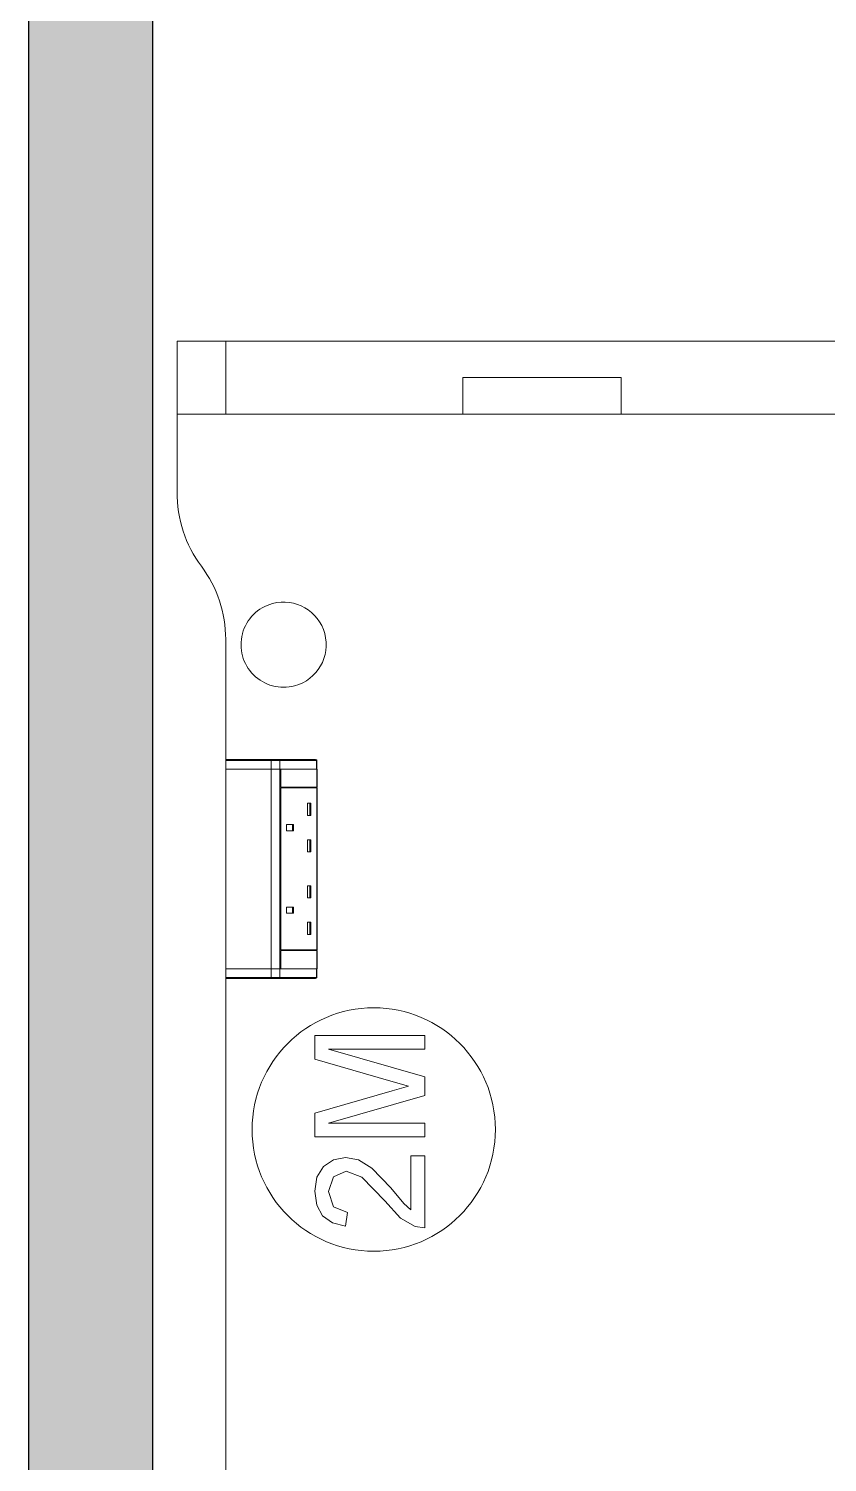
# Model space of a CAD drawing. Header units: millimetres. Extents: x 79795 to 317870, y -36033 to 97293.
# Drawn here: x 162099 to 162755, y 10074 to 11252 of the extents above; entities that cross this region are included whole.
import ezdxf

# ---------------------------------------------------------------- set-up
doc = ezdxf.new("R2010")
doc.units = ezdxf.units.MM
doc.header["$MEASUREMENT"] = 0
for name, color, linetype, lineweight in [('CSM-STL-XX-ZZ-M3-A-XXXX-00001_detached _19_04_21__rvt-1-Level 4$0$A-WALL-PATT', 7, 'CONTINUOUS', 9), ('CSM-STL-XX-ZZ-M3-A-XXXX-00001_detached _19_04_21__rvt-1-Level 4$0$I-WALL', 7, 'CONTINUOUS', 9), ('I-FURN', 8, 'CONTINUOUS', 9)]:
    doc.layers.add(name, color=color, linetype=linetype, lineweight=lineweight)

msp = doc.modelspace()

# ---------------------------------------------------------------- hatches: boundary and pattern name
at = {"layer": 'CSM-STL-XX-ZZ-M3-A-XXXX-00001_detached _19_04_21__rvt-1-Level 4$0$A-WALL-PATT'}
msp.add_hatch(color=256, dxfattribs=at).paths.add_polyline_path([(162200.8, 9369.3), (162200.8, 13505.3), (162098.8, 13505.3), (162098.8, 9369.3), (162175, 9369.3)], flags=0)

# ---------------------------------------------------------------- linework, layer by layer
at = {"layer": 'CSM-STL-XX-ZZ-M3-A-XXXX-00001_detached _19_04_21__rvt-1-Level 4$0$I-WALL', "lineweight": 30}
for p, q in [((162098.8, 13505.3), (162098.8, 9369.3)), ((162200.8, 9369.3), (162200.8, 13505.3))]:
    msp.add_line(p, q, dxfattribs=at)
at = {"layer": 'I-FURN'}
for p, q in [((162260.8, 10995.2), (162220.8, 10995.2)), ((162220.8, 10995.2), (163020.8, 10995.2)), ((162220.8, 10935.2), (162220.8, 10995.2)), ((162220.8, 10935.2), (162220.8, 10995.2)), ((162220.8, 10995.2), (162220.8, 10871.3)), ((163020.8, 10995.2), (162220.8, 10995.2)), ((162220.8, 10995.2), (163020.8, 10995.2)), ((162220.8, 10871.3), (162220.8, 10995.2)), ((162980.8, 10995.2), (162260.8, 10995.2)), ((162260.8, 10935.2), (162260.8, 10995.2)), ((162260.8, 10935.2), (162260.8, 10995.2)), ((162455.8, 10935.2), (162455.8, 10965.2)), ((162455.8, 10965.2), (162585.8, 10965.2)), ((162455.8, 10935.2), (162455.8, 10965.2)), ((162585.8, 10965.2), (162455.8, 10965.2)), ((162585.8, 10935.2), (162585.8, 10965.2)), ((162585.8, 10965.2), (162585.8, 10935.2)), ((162455.8, 10935.2), (162220.8, 10935.2)), ((162220.8, 10935.2), (162260.8, 10935.2)), ((162260.8, 10935.2), (162980.8, 10935.2)), ((162585.8, 10935.2), (162455.8, 10935.2)), ((163020.8, 10935.2), (162585.8, 10935.2)), ((162260.8, 10750.2), (162260.8, 10650.6)), ((162260.8, 10650.6), (162260.8, 10750.2)), ((162260.8, 10643.6), (162260.8, 10650.6)), ((162298.3, 10650.6), (162260.8, 10650.6)), ((162260.8, 10650.6), (162260.8, 10643.6)), ((162265.8, 10651.6), (162261.8, 10651.6)), ((162261.8, 10651.6), (162298.9, 10651.6)), ((162265.8, 10651.6), (162265.8, 10650.6)), ((162304.4, 10651.6), (162265.8, 10651.6)), ((162305.2, 10650.6), (162298.3, 10650.6)), ((162298.3, 10650.6), (162298.3, 10643.6)), ((162298.9, 10651.6), (162304.4, 10651.6)), ((162304.4, 10651.6), (162334.7, 10651.6)), ((162304.4, 10651.6), (162334.7, 10651.6)), ((162335.5, 10650.6), (162305.2, 10650.6)), ((162305.2, 10650.6), (162305.2, 10643.6)), ((162335.3, 10651.4), (162335.3, 10651.4)), ((162335.7, 10650.6), (162335.5, 10650.6)), ((162335.5, 10650.6), (162335.5, 10643.6)), ((162335.7, 10650.6), (162335.7, 10643.6)), ((162335.7, 10650.6), (162335.7, 10643.6)), ((162335.7, 10643.6), (162335.7, 10650.6)), ((162298.3, 10643.6), (162260.8, 10643.6)), ((162260.8, 10479.6), (162260.8, 10643.5)), ((162260.8, 10643.5), (162260.8, 10479.6)), ((162260.8, 10643.5), (162298.3, 10643.5)), ((162305.2, 10643.6), (162298.3, 10643.6)), ((162298.3, 10643.5), (162298.3, 10479.6)), ((162298.3, 10643.5), (162305.2, 10643.5)), ((162335.5, 10643.6), (162305.2, 10643.6)), ((162305.2, 10643.5), (162305.2, 10479.6)), ((162305.8, 10643.5), (162305.2, 10643.5)), ((162305.8, 10628.6), (162305.8, 10643.5)), ((162306, 10643.6), (162306, 10628.6)), ((162335.9, 10643.6), (162306, 10643.6)), ((162335.7, 10643.6), (162335.5, 10643.6)), ((162335.7, 10643.5), (162335.7, 10479.6)), ((162335.9, 10628.6), (162335.9, 10643.6)), ((162305.8, 10495.1), (162305.8, 10628.1)), ((162306, 10628.6), (162335.9, 10628.6)), ((162306, 10628.1), (162306, 10495.1)), ((162335.9, 10628.1), (162306, 10628.1)), ((162335.5, 10628.1), (162335.5, 10628.6)), ((162335.9, 10495.1), (162335.9, 10628.1)), ((162330.8, 10615.5), (162328, 10615.5)), ((162328, 10615.5), (162328, 10605.5)), ((162330.1, 10615.5), (162330.1, 10605.5)), ((162330.8, 10615.5), (162330.8, 10605.5)), ((162330.8, 10605.5), (162328, 10605.5)), ((162310.8, 10593), (162310.8, 10598)), ((162310.8, 10598), (162316.5, 10598)), ((162316.5, 10593), (162310.8, 10593)), ((162315.8, 10598), (162315.8, 10593)), ((162316.5, 10598), (162316.5, 10593)), ((162330.8, 10585.5), (162328, 10585.5)), ((162328, 10585.5), (162328, 10575.5)), ((162330.1, 10585.5), (162330.1, 10575.5)), ((162330.8, 10585.5), (162330.8, 10575.5)), ((162330.8, 10575.5), (162328, 10575.5)), ((162330.8, 10547.7), (162328, 10547.7)), ((162328, 10547.7), (162328, 10537.7)), ((162330.1, 10547.7), (162330.1, 10537.7)), ((162330.8, 10547.7), (162330.8, 10537.7)), ((162316.5, 10530.2), (162310.8, 10530.2)), ((162310.8, 10530.2), (162310.8, 10525.2)), ((162315.8, 10530.2), (162315.8, 10525.2)), ((162316.5, 10530.2), (162316.5, 10525.2)), ((162330.8, 10537.7), (162328, 10537.7)), ((162316.5, 10525.2), (162310.8, 10525.2)), ((162330.8, 10517.7), (162328, 10517.7)), ((162328, 10517.7), (162328, 10507.7)), ((162330.1, 10517.7), (162330.1, 10507.7)), ((162330.8, 10517.7), (162330.8, 10507.7)), ((162330.8, 10507.7), (162328, 10507.7)), ((162305.8, 10479.6), (162305.8, 10494.6)), ((162335.9, 10495.1), (162306, 10495.1)), ((162306, 10494.6), (162306, 10479.6)), ((162335.9, 10494.6), (162306, 10494.6)), ((162335.5, 10494.6), (162335.5, 10495.1)), ((162335.9, 10479.6), (162335.9, 10494.6)), ((162298.3, 10479.6), (162260.8, 10479.6)), ((162260.8, 10472.5), (162260.8, 10479.5)), ((162260.8, 10472.5), (162260.8, 10479.5)), ((162260.8, 10479.5), (162298.3, 10479.5)), ((162260.8, 10472.5), (162260.8, 9640.2)), ((162260.8, 9640.2), (162260.8, 10472.5)), ((162260.8, 10472.5), (162298.3, 10472.5)), ((162261.8, 10471.5), (162261.8, 10471.5)), ((162298.9, 10471.5), (162261.8, 10471.5)), ((162261.8, 10471.5), (162265.8, 10471.5)), ((162265.8, 10472.5), (162265.8, 10471.5)), ((162265.8, 10471.5), (162304.4, 10471.5)), ((162305.2, 10479.6), (162298.3, 10479.6)), ((162298.3, 10472.5), (162298.3, 10479.5)), ((162298.3, 10479.5), (162305.2, 10479.5)), ((162298.3, 10472.5), (162305.2, 10472.5)), ((162304.4, 10471.5), (162298.9, 10471.5)), ((162306, 10479.6), (162303.6, 10479.6)), ((162334.7, 10471.5), (162304.4, 10471.5)), ((162334.7, 10471.5), (162304.4, 10471.5)), ((162305.2, 10479.6), (162305.8, 10479.6)), ((162305.2, 10472.5), (162305.2, 10479.5)), ((162305.2, 10479.5), (162335.5, 10479.5)), ((162305.2, 10472.5), (162335.5, 10472.5)), ((162306, 10479.6), (162335.9, 10479.6)), ((162335.3, 10471.7), (162335.3, 10471.8)), ((162335.5, 10472.5), (162335.5, 10479.5)), ((162335.5, 10479.5), (162335.7, 10479.5)), ((162335.5, 10472.5), (162335.7, 10472.5)), ((162335.7, 10479.5), (162335.7, 10472.5)), ((162335.7, 10479.5), (162335.7, 10472.5)), ((162335.7, 10479.5), (162335.7, 10472.5)), ((162424.4, 10424.8), (162334, 10424.8)), ((162334, 10424.8), (162334, 10405.3)), ((162424.4, 10413.5), (162424.4, 10424.8)), ((162424.4, 10390.8), (162345.3, 10413.5)), ((162345.3, 10413.5), (162424.4, 10413.5)), ((162334, 10405.3), (162396.6, 10387.1)), ((162424.4, 10375.4), (162424.4, 10390.8)), ((162397.7, 10379.4), (162334, 10360.9)), ((162396.6, 10387.1), (162411, 10383.1)), ((162411, 10383.1), (162397.7, 10379.4)), ((162345.3, 10352.7), (162424.4, 10375.4)), ((162334, 10360.9), (162334, 10341.4)), ((162424.4, 10352.7), (162345.3, 10352.7)), ((162424.4, 10341.4), (162424.4, 10352.7)), ((162334, 10341.4), (162424.4, 10341.4)), ((162349.3, 10322.6), (162341.2, 10317)), ((162359.2, 10324.5), (162349.3, 10322.6)), ((162369.9, 10322.5), (162359.2, 10324.5)), ((162381, 10315.8), (162369.9, 10322.5)), ((162413.1, 10325.9), (162413.1, 10281.5)), ((162424.4, 10325.9), (162413.1, 10325.9)), ((162424.4, 10266.6), (162424.4, 10325.9)), ((162335.8, 10308.3), (162334, 10296.8)), ((162341.2, 10317), (162335.8, 10308.3)), ((162345.3, 10296.6), (162349.5, 10308.6)), ((162349.5, 10308.6), (162359.9, 10313.2)), ((162359.9, 10313.2), (162372.7, 10308.3)), ((162372.7, 10308.3), (162391.5, 10288.8)), ((162396.5, 10299.6), (162381, 10315.8)), ((162334, 10296.8), (162335.6, 10285.4)), ((162349.4, 10284), (162345.3, 10296.6)), ((162407.3, 10286.6), (162396.5, 10299.6)), ((162335.6, 10285.4), (162340.5, 10276.6)), ((162360.8, 10279.3), (162349.4, 10284)), ((162391.5, 10288.8), (162404.6, 10274.6)), ((162413.1, 10281.5), (162407.3, 10286.6)), ((162340.5, 10276.6), (162348.5, 10270.7)), ((162348.5, 10270.7), (162359.4, 10268)), ((162359.4, 10268), (162360.8, 10279.3)), ((162404.6, 10274.6), (162416.6, 10267.8)), ((162416.6, 10267.8), (162424.4, 10266.6))]:
    msp.add_line(p, q, dxfattribs=at)
at = {"layer": 'I-FURN', "flags": 128}
for points in [[(162261.8, 10651.6), (162261.8, 10651.6), (162261.7, 10651.6), (162261.7, 10651.6), (162261.7, 10651.6), (162261.6, 10651.6), (162261.6, 10651.6), (162261.5, 10651.6), (162261.5, 10651.6), (162261.5, 10651.6), (162261.4, 10651.6), (162261.4, 10651.6), (162261.4, 10651.5), (162261.3, 10651.5), (162261.3, 10651.5), (162261.3, 10651.5), (162261.2, 10651.4), (162261.2, 10651.4), (162261.2, 10651.4), (162261.1, 10651.4), (162261.1, 10651.3), (162261.1, 10651.3), (162261.1, 10651.3), (162261, 10651.3), (162261, 10651.2), (162261, 10651.2), (162261, 10651.2), (162260.9, 10651.1), (162260.9, 10651.1), (162260.9, 10651), (162260.9, 10651), (162260.9, 10651), (162260.9, 10650.9), (162260.9, 10650.9), (162260.8, 10650.9), (162260.8, 10650.8), (162260.8, 10650.8), (162260.8, 10650.7), (162260.8, 10650.7), (162260.8, 10650.7), (162260.8, 10650.6)], [(162265.8, 10651.6), (162265.7, 10651.6), (162265.5, 10651.6), (162265.3, 10651.6), (162265.2, 10651.6), (162265, 10651.6), (162264.9, 10651.6), (162264.7, 10651.6), (162264.6, 10651.6), (162264.4, 10651.6), (162264.3, 10651.6), (162264.1, 10651.6), (162264, 10651.6), (162263.8, 10651.6), (162263.7, 10651.6), (162263.6, 10651.6), (162263.4, 10651.6), (162263.3, 10651.6), (162263.2, 10651.6), (162263.1, 10651.6), (162263, 10651.6), (162262.8, 10651.6), (162262.7, 10651.6), (162262.6, 10651.6), (162262.5, 10651.6), (162262.5, 10651.6), (162262.4, 10651.6), (162262.3, 10651.6), (162262.2, 10651.6), (162262.2, 10651.6), (162262.1, 10651.6), (162262, 10651.6), (162262, 10651.6), (162261.9, 10651.6), (162261.9, 10651.6), (162261.9, 10651.6), (162261.9, 10651.6), (162261.8, 10651.6), (162261.8, 10651.6), (162261.8, 10651.6)], [(162261.8, 10651.6), (162261.8, 10651.6), (162261.8, 10651.6)], [(162261.8, 10651.6), (162262.1, 10651.6), (162262.5, 10651.6), (162263.1, 10651.6), (162263.8, 10651.6), (162264.6, 10651.6), (162265.5, 10651.6), (162266.6, 10651.6), (162267.8, 10651.6), (162269.1, 10651.6), (162270.6, 10651.6), (162272.2, 10651.6), (162273.9, 10651.6), (162275.7, 10651.6), (162277.6, 10651.6), (162279.7, 10651.6), (162281.8, 10651.6), (162284.1, 10651.6), (162286.4, 10651.6), (162288.9, 10651.6), (162291.5, 10651.6), (162294.1, 10651.6), (162296.8, 10651.6), (162298.9, 10651.6)], [(162298.9, 10651.6), (162299, 10651.6), (162299.1, 10651.6), (162299.3, 10651.6), (162299.4, 10651.6), (162299.6, 10651.6), (162299.7, 10651.6), (162299.9, 10651.6), (162300, 10651.6), (162300.2, 10651.6), (162300.3, 10651.6), (162300.5, 10651.6), (162300.6, 10651.6), (162300.8, 10651.6), (162301, 10651.6), (162301.1, 10651.6), (162301.3, 10651.6), (162301.4, 10651.6), (162301.6, 10651.6), (162301.7, 10651.6), (162301.9, 10651.6), (162302.1, 10651.6), (162302.2, 10651.6), (162302.4, 10651.6), (162302.5, 10651.6), (162302.7, 10651.6), (162302.8, 10651.6), (162303, 10651.6), (162303.1, 10651.6), (162303.2, 10651.6), (162303.4, 10651.6), (162303.5, 10651.6), (162303.6, 10651.6), (162303.8, 10651.6), (162303.9, 10651.6), (162304, 10651.6), (162304.1, 10651.6), (162304.2, 10651.6), (162304.3, 10651.6), (162304.4, 10651.6)], [(162335.7, 10650.6), (162335.7, 10650.7), (162335.7, 10650.7), (162335.7, 10650.8), (162335.7, 10650.8), (162335.6, 10650.8), (162335.6, 10650.9), (162335.6, 10650.9), (162335.6, 10651), (162335.6, 10651), (162335.6, 10651), (162335.6, 10651.1), (162335.6, 10651.1), (162335.5, 10651.1)], [(162260.8, 10472.5), (162260.8, 10472.5), (162260.8, 10472.4), (162260.8, 10472.4), (162260.8, 10472.4), (162260.8, 10472.3), (162260.9, 10472.3), (162260.9, 10472.2), (162260.9, 10472.2), (162260.9, 10472.2), (162260.9, 10472.1), (162260.9, 10472.1), (162260.9, 10472.1), (162261, 10472), (162261, 10472), (162261, 10472), (162261, 10471.9), (162261, 10471.9), (162261.1, 10471.9), (162261.1, 10471.8), (162261.1, 10471.8), (162261.2, 10471.8), (162261.2, 10471.8), (162261.2, 10471.7), (162261.2, 10471.7), (162261.3, 10471.7), (162261.3, 10471.7), (162261.4, 10471.6), (162261.4, 10471.6), (162261.4, 10471.6), (162261.5, 10471.6), (162261.5, 10471.6), (162261.5, 10471.6), (162261.6, 10471.6), (162261.6, 10471.5), (162261.7, 10471.5), (162261.7, 10471.5), (162261.7, 10471.5), (162261.8, 10471.5), (162261.8, 10471.5), (162261.8, 10471.5)], [(162298.9, 10471.5), (162296.1, 10471.5), (162293.4, 10471.5), (162290.8, 10471.5), (162288.2, 10471.5), (162285.8, 10471.5), (162283.5, 10471.5), (162281.3, 10471.5), (162279.1, 10471.5), (162277.1, 10471.5), (162275.2, 10471.5), (162273.4, 10471.5), (162271.8, 10471.5), (162270.2, 10471.5), (162268.8, 10471.5), (162267.5, 10471.5), (162266.3, 10471.5), (162265.3, 10471.5), (162264.3, 10471.5), (162263.6, 10471.5), (162262.9, 10471.5), (162262.4, 10471.5), (162262, 10471.5), (162261.8, 10471.5)], [(162261.8, 10471.5), (162261.8, 10471.5), (162261.8, 10471.5), (162261.9, 10471.5), (162261.9, 10471.5), (162261.9, 10471.5), (162261.9, 10471.5), (162262, 10471.5), (162262, 10471.5), (162262.1, 10471.5), (162262.1, 10471.5), (162262.2, 10471.5), (162262.3, 10471.5), (162262.4, 10471.5), (162262.4, 10471.5), (162262.5, 10471.5), (162262.6, 10471.5), (162262.7, 10471.5), (162262.8, 10471.5), (162262.9, 10471.5), (162263, 10471.5), (162263.2, 10471.5), (162263.3, 10471.5), (162263.4, 10471.5), (162263.5, 10471.5), (162263.7, 10471.5), (162263.8, 10471.5), (162263.9, 10471.5), (162264.1, 10471.5), (162264.2, 10471.5), (162264.4, 10471.5), (162264.5, 10471.5), (162264.7, 10471.5), (162264.8, 10471.5), (162265, 10471.5), (162265.1, 10471.5), (162265.3, 10471.5), (162265.5, 10471.5), (162265.6, 10471.5), (162265.8, 10471.5), (162265.8, 10471.5)], [(162304.4, 10471.5), (162304.3, 10471.5), (162304.2, 10471.5), (162304.1, 10471.5), (162304, 10471.5), (162303.9, 10471.5), (162303.8, 10471.5), (162303.6, 10471.5), (162303.5, 10471.5), (162303.4, 10471.5), (162303.2, 10471.5), (162303.1, 10471.5), (162303, 10471.5), (162302.8, 10471.5), (162302.7, 10471.5), (162302.5, 10471.5), (162302.4, 10471.5), (162302.2, 10471.5), (162302.1, 10471.5), (162301.9, 10471.5), (162301.7, 10471.5), (162301.6, 10471.5), (162301.4, 10471.5), (162301.3, 10471.5), (162301.1, 10471.5), (162301, 10471.5), (162300.8, 10471.5), (162300.6, 10471.5), (162300.5, 10471.5), (162300.3, 10471.5), (162300.2, 10471.5), (162300, 10471.5), (162299.9, 10471.5), (162299.7, 10471.5), (162299.6, 10471.5), (162299.4, 10471.5), (162299.3, 10471.5), (162299.1, 10471.5), (162299, 10471.5), (162298.9, 10471.5)], [(162335.5, 10472), (162335.6, 10472.1), (162335.6, 10472.1), (162335.6, 10472.1), (162335.6, 10472.2), (162335.6, 10472.2), (162335.6, 10472.2), (162335.6, 10472.3), (162335.6, 10472.3), (162335.7, 10472.4), (162335.7, 10472.4), (162335.7, 10472.4), (162335.7, 10472.5), (162335.7, 10472.5), (162335.7, 10472.5)]]:
    msp.add_lwpolyline(points, dxfattribs=at)
at = {"layer": 'I-FURN'}
for centre, radius, start, end in [((162320.9, 10870.2), 100, 179.3744, 216.8699), ((162320.9, 10870.2), 100, 179.3744, 216.8699), ((162160.8, 10750.2), 100, 0, 36.8699), ((162160.8, 10750.2), 100, 0, 36.8699), ((162308.4, 10745.8), 35, 105, 165), ((162308.4, 10745.8), 35, 285, 105), ((162308.4, 10745.8), 35, 165.2996, 285), ((162382.5, 10347.5), 100, 90, 270), ((162382.5, 10347.5), 100, 270, 90)]:
    msp.add_arc(centre, radius, start, end, dxfattribs=at)
at = {"layer": 'I-FURN', "extrusion": (0, 0, -1)}
for centre, major_axis, ratio, start_param, end_param in [((162261.8, 10650.6), (0, -1), 0.998113, 1.570796, 3.141593), ((162298.9, 10650.6), (0, -1), 0.56467, 1.570796, 3.141593), ((162304.4, 10650.6), (0, -1), 0.819152, 3.141593, 4.712389), ((162334.7, 10650.6), (0, 1), 0.819152, 0, 1.570796), ((162261.8, 10472.5), (0, -1), 0.998113, 0, 1.570796), ((162298.9, 10472.5), (0, -1), 0.56467, 0, 1.570796), ((162304.4, 10472.5), (0, -1), 0.819152, 4.712389, 6.283185), ((162334.7, 10472.5), (0, -1), 0.819152, 4.712389, 6.283185)]:
    msp.add_ellipse(centre, major_axis=major_axis, ratio=ratio, start_param=start_param, end_param=end_param, dxfattribs=at)

doc.saveas('drawing.dxf')
